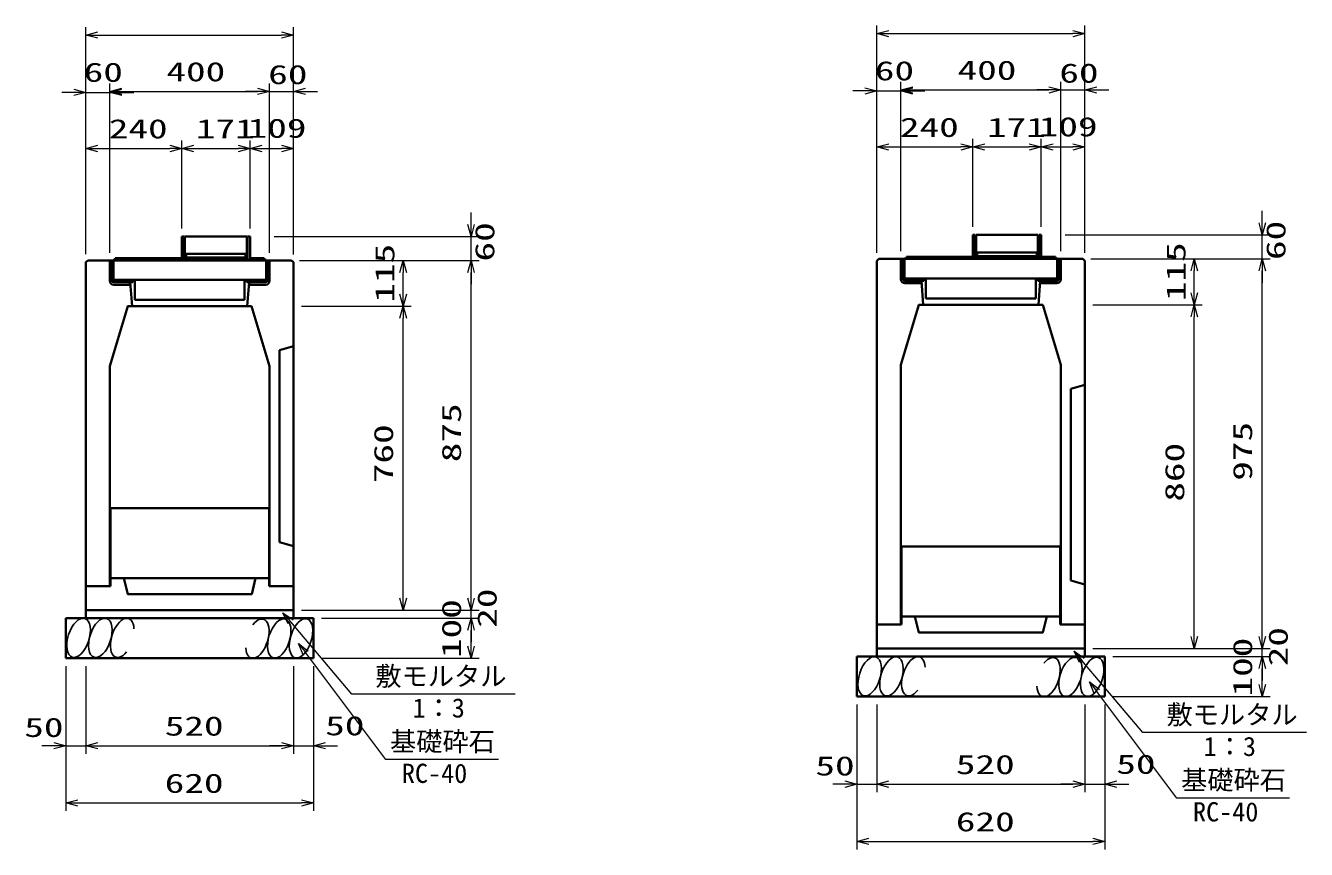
# Model space of a CAD drawing. Units: millimetres on the paper. Extents: x 0 to 841, y 0 to 594.
# Drawn here: x 187.2 to 347.4, y 370.5 to 473.6 of the extents above; entities that cross this region are included whole.
import ezdxf
from ezdxf.enums import TextEntityAlignment as Align

# ---------------------------------------------------------------- set-up
doc = ezdxf.new("R2010")
doc.units = ezdxf.units.MM
for name, color, linetype, lineweight in [('D-STR-DIM（寸法）', 7, 'Continuous', 13), ('D-STR-HTXT(均しCON-旗)', 7, 'Continuous', 13), ('D-STR-HTXT(基礎砕石-旗)', 7, 'Continuous', 13), ('D-STR-STRF(グリ)', 7, 'Continuous', 25), ('D-STR（構造物）', 1, 'Continuous', 35)]:
    doc.layers.add(name, color=color, linetype=linetype, lineweight=lineweight)
doc.styles.add('ＭＳ ゴシック', font='')
doc.styles.get('ＭＳ ゴシック').set_extended_font_data('MS Gothic')

# ---------------------------------------------------------------- blocks, each defined once
blk = doc.blocks.new('_Open30')
at = {"color": 7, "linetype": 'Continuous', "lineweight": 13}
for p, q in [((-1, 0.2679), (0, 0)), ((0, 0), (-1, -0.2679)), ((0, 0), (-1, 0))]:
    blk.add_line(p, q, dxfattribs=at)

msp = doc.modelspace()

# ---------------------------------------------------------------- linework, layer by layer
at = {"layer": 'D-STR-DIM（寸法）'}
for p, q in [((194.71, 463.632), (194.71, 473.403)), ((220.71, 463.632), (220.71, 473.403)), ((293.688, 463.817), (293.688, 473.588)), ((319.688, 463.817), (319.688, 473.588)), ((196.21, 472.403), (219.21, 472.403)), ((295.188, 472.588), (318.188, 472.588)), ((197.71, 445.169), (197.71, 466.363)), ((217.71, 445.169), (217.71, 466.363)), ((217.71, 445.169), (217.71, 466.363)), ((220.71, 444.976), (220.71, 466.363)), ((293.688, 445.164), (293.688, 466.417)), ((296.688, 445.354), (296.688, 466.548)), ((296.688, 445.354), (296.688, 466.417)), ((316.688, 445.354), (316.688, 466.548)), ((316.688, 445.354), (316.688, 466.548)), ((319.688, 445.161), (319.688, 466.548)), ((193.21, 465.233), (191.71, 465.233)), ((194.71, 444.979), (194.71, 466.233)), ((194.71, 465.233), (197.71, 465.233)), ((197.71, 445.169), (197.71, 466.233)), ((199.21, 465.363), (216.21, 465.363)), ((199.21, 465.233), (200.71, 465.233)), ((216.21, 465.363), (214.71, 465.363)), ((217.71, 465.363), (220.71, 465.363)), ((222.21, 465.363), (223.71, 465.363)), ((292.188, 465.417), (290.688, 465.417)), ((293.688, 465.417), (296.688, 465.417)), ((298.188, 465.548), (315.188, 465.548)), ((298.188, 465.417), (299.688, 465.417)), ((315.188, 465.548), (313.688, 465.548)), ((316.688, 465.548), (319.688, 465.548)), ((321.188, 465.548), (322.688, 465.548)), ((194.71, 444.979), (194.71, 459.221)), ((206.71, 448.224), (206.71, 459.221)), ((206.71, 448.224), (206.71, 459.221)), ((215.26, 448.224), (215.26, 459.221)), ((215.26, 448.224), (215.26, 459.221)), ((220.711, 444.979), (220.711, 459.221)), ((293.688, 445.164), (293.688, 459.406)), ((295.188, 458.406), (304.188, 458.406)), ((305.688, 448.409), (305.688, 459.406)), ((305.688, 448.409), (305.688, 459.406)), ((307.188, 458.406), (312.738, 458.406)), ((314.238, 448.409), (314.238, 459.406)), ((314.238, 448.409), (314.238, 459.406)), ((315.738, 458.406), (318.189, 458.406)), ((319.689, 445.164), (319.689, 459.406)), ((196.21, 458.221), (205.21, 458.221)), ((208.21, 458.221), (213.76, 458.221)), ((216.76, 458.221), (219.211, 458.221)), ((341.891, 448.909), (341.891, 450.409)), ((242.913, 448.724), (242.913, 450.224)), ((218.261, 447.224), (243.913, 447.224)), ((242.913, 444.224), (242.913, 447.224)), ((317.239, 447.409), (342.891, 447.409)), ((341.891, 444.409), (341.891, 447.409)), ((221.461, 444.224), (243.913, 444.224)), ((221.461, 444.224), (235.415, 444.224)), ((222.461, 444.224), (243.913, 444.224)), ((320.439, 444.409), (342.891, 444.409)), ((320.439, 444.409), (334.393, 444.409)), ((321.439, 444.409), (342.891, 444.409)), ((234.415, 439.976), (234.415, 442.724)), ((242.913, 401.976), (242.913, 442.724)), ((242.913, 442.724), (242.913, 441.224)), ((333.393, 440.161), (333.393, 442.909)), ((341.891, 397.161), (341.891, 442.909)), ((341.891, 442.909), (341.891, 441.409)), ((221.711, 438.476), (235.415, 438.476)), ((221.711, 438.476), (235.415, 438.476)), ((320.689, 438.661), (334.393, 438.661)), ((320.689, 438.661), (334.393, 438.661)), ((234.415, 401.976), (234.415, 436.976)), ((333.393, 397.161), (333.393, 437.161)), ((242.913, 401.976), (242.913, 403.476)), ((221.711, 400.476), (243.913, 400.476)), ((221.711, 400.476), (235.415, 400.476)), ((221.711, 400.476), (243.913, 400.476)), ((224.211, 399.476), (243.913, 399.476)), ((224.211, 399.476), (243.913, 399.476)), ((242.913, 399.476), (242.913, 400.476)), ((242.913, 395.976), (242.913, 397.976)), ((242.913, 397.976), (242.913, 396.476)), ((341.891, 397.161), (341.891, 398.661)), ((224.211, 394.476), (243.913, 394.476)), ((320.689, 395.661), (342.891, 395.661)), ((320.689, 395.661), (334.393, 395.661)), ((320.689, 395.661), (342.891, 395.661)), ((323.189, 394.661), (342.891, 394.661)), ((323.189, 394.661), (342.891, 394.661)), ((341.891, 394.661), (341.891, 395.661)), ((192.21, 393.476), (192.21, 382.509)), ((194.71, 393.476), (194.71, 382.509)), ((194.71, 393.476), (194.71, 382.509)), ((220.711, 393.476), (220.711, 382.509)), ((223.211, 393.476), (223.211, 382.509)), ((341.891, 391.161), (341.891, 393.161)), ((341.891, 393.161), (341.891, 391.661)), ((192.21, 392.476), (192.21, 375.352)), ((220.711, 392.476), (220.711, 382.509)), ((223.211, 392.476), (223.211, 375.352)), ((323.189, 389.661), (342.891, 389.661)), ((291.188, 388.661), (291.188, 377.694)), ((293.688, 388.661), (293.688, 377.694)), ((293.688, 388.661), (293.688, 377.694)), ((319.689, 388.661), (319.689, 377.694)), ((322.189, 388.661), (322.189, 377.694)), ((291.188, 387.661), (291.188, 370.537)), ((319.689, 387.661), (319.689, 377.694)), ((322.189, 387.661), (322.189, 370.537)), ((190.71, 383.509), (189.21, 383.509)), ((192.21, 383.509), (194.71, 383.509)), ((196.21, 383.509), (219.211, 383.509)), ((196.21, 383.509), (197.71, 383.509)), ((219.211, 383.509), (217.711, 383.509)), ((220.711, 383.509), (223.211, 383.509)), ((224.711, 383.509), (226.211, 383.509)), ((289.688, 378.694), (288.188, 378.694)), ((291.188, 378.694), (293.688, 378.694)), ((295.188, 378.694), (318.189, 378.694)), ((295.188, 378.694), (296.688, 378.694)), ((318.189, 378.694), (316.689, 378.694)), ((319.689, 378.694), (322.189, 378.694)), ((323.689, 378.694), (325.189, 378.694)), ((193.71, 376.352), (221.711, 376.352)), ((292.688, 371.537), (320.689, 371.537))]:
    msp.add_line(p, q, dxfattribs=at)
at = {"layer": 'D-STR-HTXT(均しCON-旗)'}
for points in [[(248.438, 389.962), (227.995, 389.962), (220.347, 399.001)], [(347.416, 385.147), (326.973, 385.147), (319.325, 394.186)]]:
    msp.add_lwpolyline(points, dxfattribs=at)
at = {"layer": 'D-STR-HTXT(基礎砕石-旗)'}
for points in [[(246.332, 381.779), (232.229, 381.779), (222.225, 395.105)], [(345.31, 376.964), (331.206, 376.964), (321.203, 390.29)]]:
    msp.add_lwpolyline(points, dxfattribs=at)
at = {"layer": 'D-STR-STRF(グリ)'}
for centre, major_axis in [((193.805, 397), (0.79, 2.421)), ((196.526, 397), (0.79, 2.421)), ((218.915, 396.919), (-0.771, -2.427)), ((221.636, 396.94), (-0.771, -2.427)), ((292.783, 392.185), (0.79, 2.421)), ((295.504, 392.185), (0.79, 2.421)), ((317.893, 392.104), (-0.771, -2.427)), ((320.614, 392.125), (-0.771, -2.427))]:
    msp.add_ellipse(centre, major_axis=major_axis, ratio=0.5139, dxfattribs=at)
for centre, major_axis in [((199.267, 397), (0.79, 2.421)), ((216.174, 396.897), (-0.771, -2.427)), ((298.245, 392.185), (0.79, 2.421)), ((315.152, 392.082), (-0.771, -2.427))]:
    msp.add_ellipse(centre, major_axis=major_axis, ratio=0.5139, start_param=5.3575563, end_param=10.3750652, dxfattribs=at)
at = {"layer": 'D-STR（構造物）'}
for p, q in [((207.01, 447.224), (206.71, 447.224)), ((206.71, 447.224), (206.71, 444.274)), ((207.01, 447.224), (207.01, 444.274)), ((214.86, 447.224), (207.11, 447.224)), ((207.11, 447.224), (207.11, 445.024)), ((214.86, 445.024), (214.86, 447.224)), ((214.96, 447.224), (214.96, 444.274)), ((215.26, 447.224), (214.96, 447.224)), ((215.26, 444.274), (215.26, 447.224)), ((305.988, 447.409), (305.688, 447.409)), ((305.688, 447.409), (305.688, 444.459)), ((305.988, 447.409), (305.988, 444.459)), ((313.838, 447.409), (306.088, 447.409)), ((306.088, 447.409), (306.088, 445.209)), ((313.838, 445.209), (313.838, 447.409)), ((313.938, 447.409), (313.938, 444.459)), ((314.238, 447.409), (313.938, 447.409)), ((314.238, 444.459), (314.238, 447.409)), ((194.96, 444.224), (194.71, 443.979)), ((194.71, 443.979), (194.71, 403.476)), ((194.96, 444.224), (220.461, 444.224)), ((197.71, 444.224), (197.71, 441.674)), ((198.01, 441.674), (198.01, 444.224)), ((198.165, 444.274), (217.265, 444.274)), ((198.165, 441.774), (198.165, 444.274)), ((198.39, 444.499), (198.39, 444.274)), ((206.71, 444.499), (198.39, 444.499)), ((214.96, 444.574), (207.01, 444.574)), ((214.86, 445.024), (207.11, 445.024)), ((207.26, 444.574), (207.26, 445.024)), ((214.71, 445.024), (214.71, 444.574)), ((217.03, 444.499), (215.26, 444.499)), ((217.03, 444.274), (217.03, 444.499)), ((217.265, 444.274), (217.265, 441.774)), ((217.41, 444.224), (217.41, 441.674)), ((217.71, 441.669), (217.71, 444.224)), ((220.461, 444.224), (220.711, 443.979)), ((220.711, 443.979), (220.711, 403.476)), ((293.938, 444.409), (293.688, 444.164)), ((293.688, 444.164), (293.688, 398.661)), ((293.938, 444.409), (319.439, 444.409)), ((296.688, 444.409), (296.688, 441.859)), ((296.988, 441.859), (296.988, 444.409)), ((297.143, 444.459), (316.243, 444.459)), ((297.143, 441.959), (297.143, 444.459)), ((297.368, 444.684), (297.368, 444.459)), ((305.688, 444.684), (297.368, 444.684)), ((313.938, 444.759), (305.988, 444.759)), ((313.838, 445.209), (306.088, 445.209)), ((306.238, 444.759), (306.238, 445.209)), ((313.688, 445.209), (313.688, 444.759)), ((316.008, 444.684), (314.238, 444.684)), ((316.008, 444.459), (316.008, 444.684)), ((316.243, 444.459), (316.243, 441.959)), ((316.388, 444.409), (316.388, 441.859)), ((316.688, 441.854), (316.688, 444.409)), ((319.439, 444.409), (319.689, 444.164)), ((319.689, 444.164), (319.689, 398.661)), ((217.265, 441.774), (198.165, 441.774)), ((198.21, 441.474), (200.59, 441.474)), ((200.21, 441.174), (198.21, 441.174)), ((198.39, 441.774), (198.39, 441.474)), ((200.21, 441.474), (200.21, 441.174)), ((200.279, 441.474), (200.51, 438.476)), ((200.59, 441.474), (200.59, 441.774)), ((200.84, 441.774), (200.84, 439.274)), ((214.58, 439.274), (214.58, 441.774)), ((214.84, 441.774), (214.84, 441.474)), ((217.21, 441.474), (214.84, 441.474)), ((215.141, 441.474), (214.91, 438.476)), ((215.21, 441.474), (215.21, 441.174)), ((215.21, 441.174), (217.21, 441.174)), ((217.04, 441.474), (217.04, 441.774)), ((316.243, 441.959), (297.143, 441.959)), ((297.188, 441.659), (299.568, 441.659)), ((299.188, 441.359), (297.188, 441.359)), ((297.368, 441.959), (297.368, 441.659)), ((299.188, 441.659), (299.188, 441.359)), ((299.257, 441.659), (299.488, 438.661)), ((299.568, 441.659), (299.568, 441.959)), ((299.818, 441.959), (299.818, 439.459)), ((313.558, 439.459), (313.558, 441.959)), ((313.818, 441.959), (313.818, 441.659)), ((316.188, 441.659), (313.818, 441.659)), ((314.119, 441.659), (313.888, 438.661)), ((314.188, 441.659), (314.188, 441.359)), ((314.188, 441.359), (316.188, 441.359)), ((316.018, 441.659), (316.018, 441.959)), ((200.84, 439.274), (214.58, 439.274)), ((299.818, 439.459), (313.558, 439.459)), ((217.711, 430.97), (215.459, 438.476)), ((316.689, 431.155), (314.437, 438.661)), ((218.961, 432.976), (220.711, 433.476)), ((218.961, 408.976), (218.961, 432.976)), ((296.688, 431.155), (296.688, 398.661)), ((316.689, 431.155), (316.689, 398.661)), ((197.71, 430.97), (197.71, 403.476)), ((217.711, 430.97), (217.711, 403.476)), ((317.939, 428.161), (319.689, 428.661)), ((317.939, 404.161), (317.939, 428.161)), ((197.785, 413.226), (197.785, 403.476)), ((218.961, 408.976), (220.711, 408.476)), ((296.763, 408.411), (296.763, 398.661)), ((197.785, 404.476), (217.636, 404.476)), ((317.939, 404.161), (319.689, 403.661)), ((197.71, 403.476), (194.71, 403.476)), ((207.71, 402.476), (215.461, 402.476)), ((220.711, 403.476), (217.636, 403.476)), ((220.711, 403.476), (217.711, 403.476)), ((220.711, 399.476), (220.711, 403.476)), ((192.21, 399.476), (223.211, 399.476)), ((192.21, 399.476), (192.21, 394.476)), ((194.71, 400.476), (220.711, 400.476)), ((223.211, 399.476), (223.211, 394.476)), ((296.763, 399.661), (316.614, 399.661)), ((296.688, 398.661), (293.688, 398.661)), ((306.688, 397.661), (314.439, 397.661)), ((319.689, 398.661), (316.614, 398.661)), ((319.689, 398.661), (316.689, 398.661)), ((319.689, 394.661), (319.689, 398.661)), ((192.21, 394.476), (223.211, 394.476)), ((291.188, 394.661), (322.189, 394.661)), ((291.188, 394.661), (291.188, 389.661)), ((293.688, 395.661), (319.689, 395.661)), ((322.189, 394.661), (322.189, 389.661)), ((291.188, 389.661), (322.189, 389.661))]:
    msp.add_line(p, q, dxfattribs=at)
for points in [[(197.71, 430.97), (199.962, 438.476), (215.459, 438.476)], [(296.688, 431.155), (298.94, 438.661), (314.437, 438.661)], [(197.785, 413.226), (217.636, 413.226), (217.636, 403.476)], [(296.763, 408.411), (316.614, 408.411), (316.614, 398.661)], [(207.71, 402.476), (199.96, 402.476), (199.46, 404.476)], [(207.71, 402.476), (215.461, 402.476), (215.961, 404.476)], [(194.71, 399.476), (194.71, 403.476), (197.785, 403.476)], [(306.688, 397.661), (298.938, 397.661), (298.438, 399.661)], [(306.688, 397.661), (314.439, 397.661), (314.939, 399.661)], [(293.688, 394.661), (293.688, 398.661), (296.763, 398.661)]]:
    msp.add_lwpolyline(points, dxfattribs=at)
for centre, radius, start, end in [((198.21, 441.674), 0.5, 180, 270), ((198.21, 441.674), 0.2, 180, 270), ((217.21, 441.674), 0.2, 270, 0), ((217.21, 441.674), 0.5, 270, 359.42699), ((297.188, 441.859), 0.5, 180, 270), ((297.188, 441.859), 0.2, 180, 270), ((316.188, 441.859), 0.2, 270, 0), ((316.188, 441.859), 0.5, 270, 359.42699)]:
    msp.add_arc(centre, radius, start, end, dxfattribs=at)

# ---------------------------------------------------------------- block references
at = {"layer": 'D-STR-DIM（寸法）'}
for p, xscale, yscale, rotation in [((194.71, 472.403), 1.499999, 1.499999, 180), ((293.688, 472.588), 1.5, 1.5, 180), ((197.71, 465.363), 1.499999, 1.499999, 180), ((197.71, 465.233), 1.499999, 1.499999, 180), ((220.71, 465.363), 1.499999, 1.499999, 180), ((296.688, 465.548), 1.5, 1.5, 180), ((296.688, 465.417), 1.5, 1.5, 180), ((319.688, 465.548), 1.5, 1.5, 180), ((194.71, 458.221), 1.499999, 1.499999, 180), ((206.71, 458.221), 1.499999, 1.499999, 180), ((215.26, 458.221), 1.499999, 1.499999, 180), ((293.688, 458.406), 1.5, 1.5, 180), ((305.688, 458.406), 1.5, 1.5, 180), ((314.238, 458.406), 1.5, 1.5, 180), ((242.913, 447.224), 1.499999, 1.499999, 270), ((341.891, 447.409), 1.5, 1.5, 270), ((234.415, 444.224), 1.499999, 1.499999, 90), ((242.913, 444.224), 1.499999, 1.499999, 90), ((242.913, 444.224), 1.499999, 1.499999, 90), ((333.393, 444.409), 1.5, 1.5, 90), ((341.891, 444.409), 1.5, 1.5, 90), ((341.891, 444.409), 1.5, 1.5, 90), ((234.415, 438.476), 1.499999, 1.499999, 270), ((333.393, 438.661), 1.5, 1.5, 270), ((234.415, 438.476), 1.499999, 1.499999, 90), ((333.393, 438.661), 1.5, 1.5, 90), ((234.415, 400.476), 1.499999, 1.499999, 270), ((242.913, 400.476), 1.499999, 1.499999, 270), ((242.913, 400.476), 1.499999, 1.499999, 270), ((242.913, 399.476), 1.499999, 1.499999, 90), ((242.913, 399.476), 1.499999, 1.499999, 90), ((242.913, 394.476), 1.499999, 1.499999, 270), ((333.393, 395.661), 1.5, 1.5, 270), ((341.891, 395.661), 1.5, 1.5, 270), ((341.891, 395.661), 1.5, 1.5, 270), ((341.891, 394.661), 1.5, 1.5, 90), ((341.891, 394.661), 1.5, 1.5, 90), ((341.891, 389.661), 1.5, 1.5, 270), ((194.71, 383.509), 1.499999, 1.499999, 180), ((194.71, 383.509), 1.499999, 1.499999, 180), ((223.211, 383.509), 1.499999, 1.499999, 180), ((293.688, 378.694), 1.5, 1.5, 180), ((293.688, 378.694), 1.5, 1.5, 180), ((322.189, 378.694), 1.5, 1.5, 180), ((192.21, 376.352), 1.499999, 1.499999, 180), ((291.188, 371.537), 1.5, 1.5, 180)]:
    msp.add_blockref('_Open30', p, dxfattribs=dict(at, xscale=xscale, yscale=yscale, rotation=rotation))
for p, xscale, yscale in [((220.71, 472.403), 1.499999, 1.499999), ((319.688, 472.588), 1.5, 1.5), ((194.71, 465.233), 1.499999, 1.499999), ((217.71, 465.363), 1.499999, 1.499999), ((217.71, 465.363), 1.499999, 1.499999), ((293.688, 465.417), 1.5, 1.5), ((316.688, 465.548), 1.5, 1.5), ((316.688, 465.548), 1.5, 1.5), ((206.71, 458.221), 1.499999, 1.499999), ((215.26, 458.221), 1.499999, 1.499999), ((220.711, 458.221), 1.499999, 1.499999), ((305.688, 458.406), 1.5, 1.5), ((314.238, 458.406), 1.5, 1.5), ((319.689, 458.406), 1.5, 1.5), ((192.21, 383.509), 1.499999, 1.499999), ((220.711, 383.509), 1.499999, 1.499999), ((220.711, 383.509), 1.499999, 1.499999), ((291.188, 378.694), 1.5, 1.5), ((319.689, 378.694), 1.5, 1.5), ((319.689, 378.694), 1.5, 1.5), ((223.211, 376.352), 1.499999, 1.499999), ((322.189, 371.537), 1.5, 1.5)]:
    msp.add_blockref('_Open30', p, dxfattribs=dict(at, xscale=xscale, yscale=yscale))
at = {"layer": 'D-STR-HTXT(均しCON-旗)', "rotation": 130.23516}
for p, xscale, yscale in [((219.378, 400.146), 1.499999, 1.499999), ((318.356, 395.331), 1.5, 1.5)]:
    msp.add_blockref('_Open30', p, dxfattribs=dict(at, xscale=xscale, yscale=yscale))
at = {"layer": 'D-STR-HTXT(基礎砕石-旗)', "rotation": 126.89552}
for p, xscale, yscale in [((221.324, 396.305), 1.499999, 1.499999), ((320.302, 391.49), 1.5, 1.5)]:
    msp.add_blockref('_Open30', p, dxfattribs=dict(at, xscale=xscale, yscale=yscale))

# ---------------------------------------------------------------- texts
at = {"layer": 'D-STR-DIM（寸法）', "style": 'ＭＳ ゴシック', "width": 1.5}
for s, p in [('60', (194.446, 465.832)), ('400', (204.794, 465.9)), ('60', (217.53, 465.543)), ('60', (293.424, 466.017)), ('400', (303.771, 466.085)), ('60', (316.508, 465.728)), ('240', (197.585, 458.758)), ('171', (208.485, 458.758)), ('109', (214.956, 458.83)), ('240', (296.563, 458.943)), ('171', (307.463, 458.943)), ('109', (313.933, 459.015)), ('50', (187.013, 383.876)), ('520', (204.585, 384.047)), ('50', (224.663, 384.084)), ('50', (285.99, 379.061)), ('520', (303.563, 379.231)), ('50', (323.64, 379.269)), ('620', (204.585, 376.889)), ('620', (303.563, 372.074))]:
    msp.add_text(s, height=2.405, dxfattribs=at).set_placement(p, align=Align.BOTTOM_LEFT)
for s, p in [('60', (246.544, 444.082)), ('60', (345.522, 444.267)), ('115', (234.04, 438.934)), ('115', (333.018, 439.119)), ('875', (242.376, 418.971)), ('760', (233.878, 416.351)), ('975', (341.354, 416.655)), ('860', (332.856, 414.036)), ('20', (246.828, 398.258)), ('100', (242.376, 394.476)), ('20', (345.806, 393.443)), ('100', (341.354, 389.661))]:
    msp.add_text(s, height=2.405, rotation=90, dxfattribs=at).set_placement(p, align=Align.BOTTOM_LEFT)
at = {"layer": 'D-STR-HTXT(均しCON-旗)', "style": 'ＭＳ ゴシック'}
for s, p in [('敷モルタル', (230.937, 390.284)), ('1：3', (235.584, 386.311)), ('敷モルタル', (329.915, 385.469)), ('1：3', (334.561, 381.496))]:
    msp.add_text(s, height=2.405, dxfattribs=at).set_placement(p, align=Align.BOTTOM_LEFT)
at = {"layer": 'D-STR-HTXT(基礎砕石-旗)', "style": 'ＭＳ ゴシック'}
for s, p in [('基礎砕石', (232.764, 382.114)), ('RC-40', (234.252, 378.128)), ('基礎砕石', (331.742, 377.299)), ('RC-40', (333.23, 373.313))]:
    msp.add_text(s, height=2.405, dxfattribs=at).set_placement(p, align=Align.BOTTOM_LEFT)

doc.saveas('drawing.dxf')
